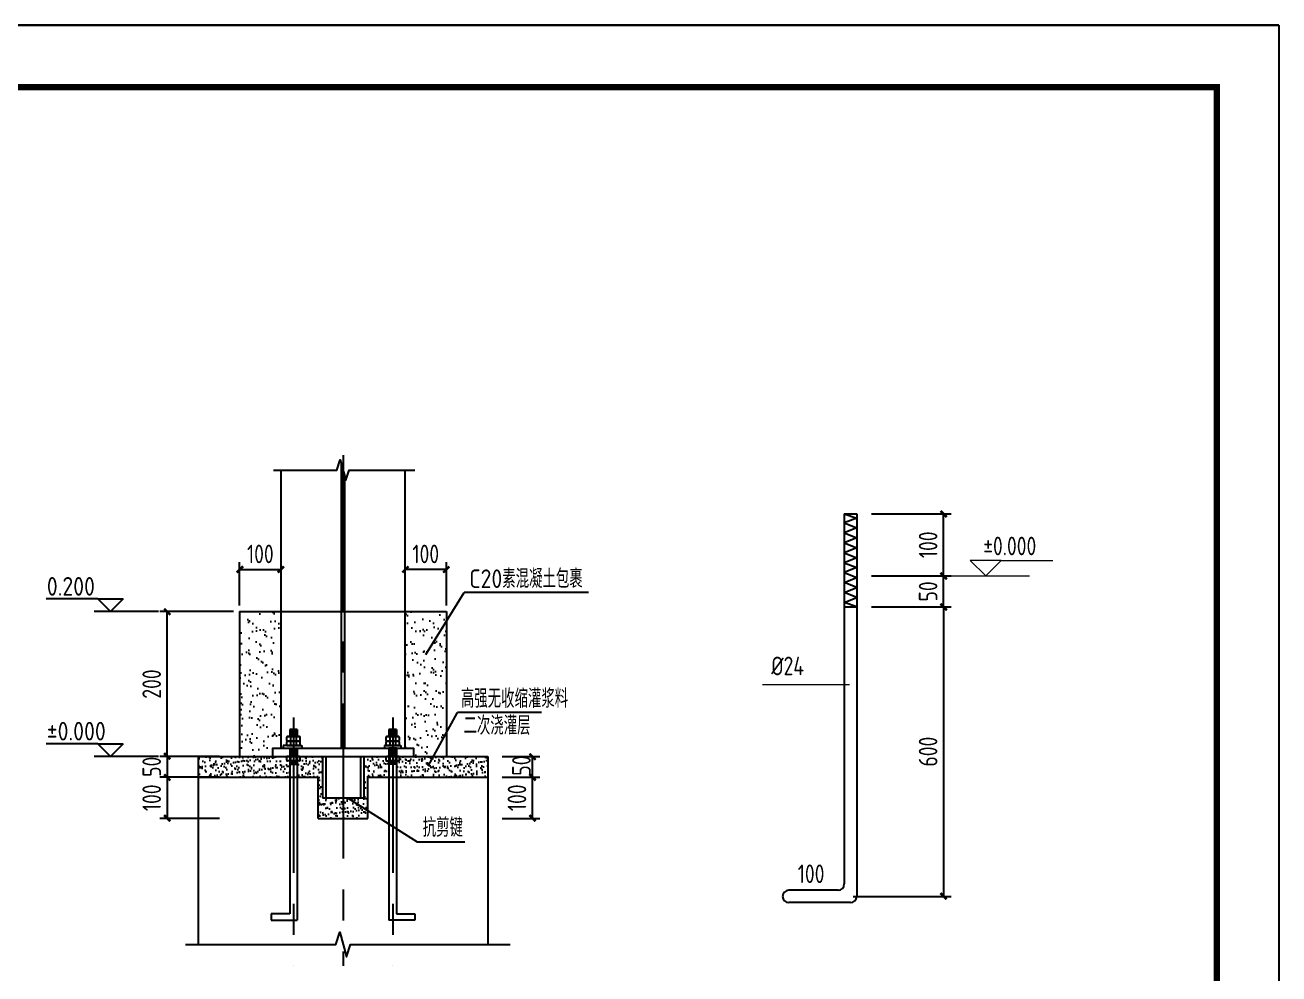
# Model space of a CAD drawing. Header units: millimetres. Extents: x 865490 to 879904, y 39442 to 44891.
# Drawn here: x 870354 to 870556, y 39889.3 to 40042.3 of the extents above; entities that cross this region are included whole.
import ezdxf

# ---------------------------------------------------------------- set-up
doc = ezdxf.new("R2010")
doc.units = ezdxf.units.MM
doc.header["$LTSCALE"] = 1000
doc.header["$MEASUREMENT"] = 0
doc.linetypes.add('CENTER', pattern=[2, 1.25, -0.25, 0.25, -0.25])
doc.linetypes.add('DOTE', pattern=[2.42, 2, -0.2, 0.02, -0.2])
for name, color, linetype in [('AXIS', 3, 'Continuous'), ('COLUMN', 9, 'Continuous'), ('D1', 112, 'Continuous'), ('D2', 6, 'Continuous'), ('DIM', 7, 'Continuous'), ('DOTE', 1, 'DOTE'), ('OTHER', 2, 'Continuous'), ('Prof', 2, 'Continuous'), ('PUB_DIM', 3, 'Continuous'), ('尺寸标注', 7, 'Continuous'), ('支撑', 6, 'Continuous'), ('柱', 2, 'Continuous'), ('柱集中标注', 2, 'Continuous'), ('梁', 4, 'Continuous'), ('螺栓孔标注', 253, 'Continuous')]:
    doc.layers.add(name, color=color, linetype=linetype)
doc.layers.add('D3', color=62, linetype='Continuous', lineweight=9)
doc.styles.add('GBHZ', font='gbenor.shx', dxfattribs={"width": 0.9, "bigfont": 'gbcbig.shx'})
doc.dimstyles.new('Y10', dxfattribs={"dimscale": 0, "dimtxt": 3, "dimasz": 0.01, "dimexe": 1.2, "dimexo": 1, "dimgap": 1, "dimtad": 1, "dimdec": 0, "dimlfac": 10, "dimzin": 0, "dimdsep": 46, "dimtxsty": 'GBHZ', "dimblk1": 'DX', "dimblk2": 'DX', "dimsah": 1, "dimcen": 0.09, "dimdle": 1, "dimadec": 0, "dimazin": 0, "dimtfac": 1, "dimtdec": 0, "dimtix": 1, "dimtmove": 2, "dimatfit": 3, "dimldrblk": 'DX', "dimfxl": 0, "dimtolj": 1, "dimtzin": 0, "dimarcsym": 0})
doc.dimstyles.new('Y15', dxfattribs={"dimscale": 0, "dimtxt": 3, "dimasz": 0.01, "dimexe": 1.2, "dimexo": 1, "dimgap": 1, "dimtad": 1, "dimdec": 0, "dimlfac": 15, "dimzin": 0, "dimdsep": 46, "dimtxsty": 'GBHZ', "dimblk1": 'DX', "dimblk2": 'DX', "dimsah": 1, "dimcen": 0.09, "dimdle": 1, "dimadec": 0, "dimazin": 0, "dimtfac": 1, "dimtdec": 0, "dimtix": 1, "dimtmove": 2, "dimatfit": 3, "dimldrblk": 'DX', "dimfxl": 0, "dimtolj": 1, "dimtzin": 0, "dimarcsym": 0})
pattern_1 = [(37.5, (505280.9831, -184354.4873), (-0.041995572, 1.2845491793), [0, -1.0133333333, 0, -1.1333333333, 0, -1.0833333333]), (7.5, (505280.983, -184354.4873), (1.179851137, 1.88143071), [0, -0.5466666667, 0, -0.9133333333, 0, -0.35]), (327.5, (505280.1631, -184354.4873), (2.0760945745, 0.0037727024), [0, -0.3333333333, 0, -1.2, 0, -1.5666666667]), (317.5, (505280.163, -184354.4873), (2.004084403, 0.585117043), [0, -0.1666666667, 0, -0.7866666667, 0, -0.9])]
pattern_2 = [(37.5, (505280.983, -184354.4873), (-0.083991144, 2.569098359), [0, -2.026666667, 0, -2.266666667, 0, -2.166666667]), (7.5, (505280.983, -184354.4873), (2.359702274, 3.76286142), [0, -1.093333333, 0, -1.826666667, 0, -0.7]), (327.5, (505279.343, -184354.4873), (4.152189149, 0.007545405), [0, -0.666666667, 0, -2.4, 0, -3.133333333]), (317.5, (505279.343, -184354.4873), (4.008168806, 1.170234087), [0, -0.333333333, 0, -1.573333333, 0, -1.8])]

# ---------------------------------------------------------------- blocks, each defined once
blk = doc.blocks.new('DX')
at = {"color": 0, "linetype": 'ByBlock', "const_width": 40}
blk.add_lwpolyline([(-54, -51), (46, 49)], dxfattribs=at)
blk = doc.blocks.new('*D1728')
at = {"layer": 'Defpoints', "color": 0, "linetype": 'ByBlock', "transparency": 16777216}
for p in [(870429.84, 39921.01), (870435.73, 39921.01), (870429.84, 39914.35)]:
    blk.add_point(p, dxfattribs=at)
at = {"layer": 'dim', "color": 0, "linetype": 'ByBlock', "lineweight": -2, "transparency": 16777216}
for p, q in [((870430.84, 39921.01), (870436.93, 39921.01)), ((870435.73, 39914.36), (870435.73, 39921)), ((870430.84, 39914.35), (870436.93, 39914.35))]:
    blk.add_line(p, q, dxfattribs=at)
at = {"layer": 'dim', "color": 0, "linetype": 'ByBlock', "lineweight": -2, "transparency": 16777216, "xscale": 0.01, "yscale": 0.01, "zscale": 0.01}
for p, rotation in [((870435.73, 39921.01), 90), ((870435.73, 39914.35), 270)]:
    blk.add_blockref('DX', p, dxfattribs=dict(at, rotation=rotation))
at = {"layer": 'dim', "color": 0, "linetype": 'ByBlock', "transparency": 16777216, "insert": (870433.23, 39917.68), "char_height": 3, "attachment_point": 5, "rotation": 90, "style": 'GBHZ'}
blk.add_mtext('\\A1;100', dxfattribs=at)
blk = doc.blocks.new('*D1729')
at = {"layer": 'Defpoints', "color": 0, "linetype": 'ByBlock', "transparency": 16777216}
for p in [(870429.84, 39924.35), (870435.73, 39924.35), (870429.84, 39921.01)]:
    blk.add_point(p, dxfattribs=at)
at = {"layer": 'dim', "color": 0, "linetype": 'ByBlock', "lineweight": -2, "transparency": 16777216}
for p, q in [((870430.84, 39924.35), (870436.93, 39924.35)), ((870435.73, 39921.02), (870435.73, 39924.34)), ((870430.84, 39921.01), (870436.93, 39921.01))]:
    blk.add_line(p, q, dxfattribs=at)
at = {"layer": 'dim', "color": 0, "linetype": 'ByBlock', "lineweight": -2, "transparency": 16777216, "xscale": 0.01, "yscale": 0.01, "zscale": 0.01}
for p, rotation in [((870435.73, 39924.35), 90), ((870435.73, 39921.01), 270)]:
    blk.add_blockref('DX', p, dxfattribs=dict(at, rotation=rotation))
at = {"layer": 'dim', "color": 0, "linetype": 'ByBlock', "transparency": 16777216, "insert": (870433.95, 39922.87), "char_height": 3, "attachment_point": 5, "rotation": 90, "style": 'GBHZ'}
blk.add_mtext('\\A1;50', dxfattribs=at)
blk = doc.blocks.new('*D1735')
at = {"layer": 'Defpoints', "color": 0, "linetype": 'ByBlock', "transparency": 16777216}
for p in [(870386.26, 39924.35), (870376.86, 39921.01), (870386.26, 39921.01)]:
    blk.add_point(p, dxfattribs=at)
at = {"layer": 'dim', "color": 0, "linetype": 'ByBlock', "lineweight": -2, "transparency": 16777216}
for p, q in [((870385.26, 39924.35), (870375.66, 39924.35)), ((870376.86, 39924.36), (870376.86, 39924.37)), ((870376.86, 39924.35), (870376.86, 39921.01)), ((870385.26, 39921.01), (870375.66, 39921.01)), ((870376.86, 39921), (870376.86, 39920.99))]:
    blk.add_line(p, q, dxfattribs=at)
at = {"layer": 'dim', "color": 0, "linetype": 'ByBlock', "lineweight": -2, "transparency": 16777216, "xscale": 0.01, "yscale": 0.01, "zscale": 0.01}
for p, rotation in [((870376.86, 39924.35), 270), ((870376.86, 39921.01), 90)]:
    blk.add_blockref('DX', p, dxfattribs=dict(at, rotation=rotation))
at = {"layer": 'dim', "color": 0, "linetype": 'ByBlock', "transparency": 16777216, "insert": (870374.36, 39922.68), "char_height": 3, "attachment_point": 5, "rotation": 90, "style": 'GBHZ'}
blk.add_mtext('\\A1;50', dxfattribs=at)
blk = doc.blocks.new('*D1736')
at = {"layer": 'Defpoints', "color": 0, "linetype": 'ByBlock', "transparency": 16777216}
for p in [(870386.26, 39921.01), (870376.86, 39914.35), (870386.26, 39914.35)]:
    blk.add_point(p, dxfattribs=at)
at = {"layer": 'dim', "color": 0, "linetype": 'ByBlock', "lineweight": -2, "transparency": 16777216}
for p, q in [((870385.26, 39921.01), (870375.66, 39921.01)), ((870376.86, 39921), (870376.86, 39914.36)), ((870385.26, 39914.35), (870375.66, 39914.35))]:
    blk.add_line(p, q, dxfattribs=at)
at = {"layer": 'dim', "color": 0, "linetype": 'ByBlock', "lineweight": -2, "transparency": 16777216, "xscale": 0.01, "yscale": 0.01, "zscale": 0.01}
for p, rotation in [((870376.86, 39921.01), 90), ((870376.86, 39914.35), 270)]:
    blk.add_blockref('DX', p, dxfattribs=dict(at, rotation=rotation))
at = {"layer": 'dim', "color": 0, "linetype": 'ByBlock', "transparency": 16777216, "insert": (870374.36, 39917.68), "char_height": 3, "attachment_point": 5, "rotation": 90, "style": 'GBHZ'}
blk.add_mtext('\\A1;100', dxfattribs=at)
blk = doc.blocks.new('*D1737')
at = {"layer": 'Defpoints', "color": 0, "linetype": 'ByBlock', "transparency": 16777216}
for p in [(870395.2, 39954.49), (870388.53, 39947.7), (870395.2, 39948.23)]:
    blk.add_point(p, dxfattribs=at)
at = {"layer": 'dim', "color": 0, "linetype": 'ByBlock', "lineweight": -2, "transparency": 16777216}
for p, q in [((870388.53, 39948.7), (870388.53, 39955.69)), ((870395.2, 39949.23), (870395.2, 39955.69)), ((870388.54, 39954.49), (870395.19, 39954.49))]:
    blk.add_line(p, q, dxfattribs=at)
at = {"layer": 'dim', "color": 0, "linetype": 'ByBlock', "lineweight": -2, "transparency": 16777216, "xscale": 0.01, "yscale": 0.01, "zscale": 0.01, "rotation": 180}
blk.add_blockref('DX', (870388.53, 39954.49), dxfattribs=at)
at = {"layer": 'dim', "color": 0, "linetype": 'ByBlock', "lineweight": -2, "transparency": 16777216, "xscale": 0.01, "yscale": 0.01, "zscale": 0.01}
blk.add_blockref('DX', (870395.2, 39954.49), dxfattribs=at)
at = {"layer": 'dim', "color": 0, "linetype": 'ByBlock', "transparency": 16777216, "insert": (870391.87, 39956.99), "char_height": 3, "attachment_point": 5, "style": 'GBHZ'}
blk.add_mtext('\\A1;100', dxfattribs=at)
blk = doc.blocks.new('*D1738')
at = {"layer": 'Defpoints', "color": 0, "linetype": 'ByBlock', "transparency": 16777216}
for p in [(870376.86, 39947.7), (870388.53, 39947.7), (870386.26, 39924.35)]:
    blk.add_point(p, dxfattribs=at)
at = {"layer": 'dim', "color": 0, "linetype": 'ByBlock', "lineweight": -2, "transparency": 16777216}
for p, q in [((870387.53, 39947.7), (870375.66, 39947.7)), ((870376.86, 39924.36), (870376.86, 39947.69)), ((870385.26, 39924.35), (870375.66, 39924.35))]:
    blk.add_line(p, q, dxfattribs=at)
at = {"layer": 'dim', "color": 0, "linetype": 'ByBlock', "lineweight": -2, "transparency": 16777216, "xscale": 0.01, "yscale": 0.01, "zscale": 0.01}
for p, rotation in [((870376.86, 39947.7), 90), ((870376.86, 39924.35), 270)]:
    blk.add_blockref('DX', p, dxfattribs=dict(at, rotation=rotation))
at = {"layer": 'dim', "color": 0, "linetype": 'ByBlock', "transparency": 16777216, "insert": (870374.36, 39936.02), "char_height": 3, "attachment_point": 5, "rotation": 90, "style": 'GBHZ'}
blk.add_mtext('\\A1;200', dxfattribs=at)
blk = doc.blocks.new('*D1739')
at = {"layer": 'Defpoints', "color": 0, "linetype": 'ByBlock', "transparency": 16777216}
for p in [(870415.2, 39954.49), (870415.2, 39948.23), (870421.87, 39947.7)]:
    blk.add_point(p, dxfattribs=at)
at = {"layer": 'dim', "color": 0, "linetype": 'ByBlock', "lineweight": -2, "transparency": 16777216}
for p, q in [((870415.2, 39949.23), (870415.2, 39955.69)), ((870421.87, 39948.7), (870421.87, 39955.69)), ((870421.86, 39954.49), (870415.21, 39954.49))]:
    blk.add_line(p, q, dxfattribs=at)
at = {"layer": 'dim', "color": 0, "linetype": 'ByBlock', "lineweight": -2, "transparency": 16777216, "xscale": 0.01, "yscale": 0.01, "zscale": 0.01, "rotation": 180}
blk.add_blockref('DX', (870415.2, 39954.49), dxfattribs=at)
at = {"layer": 'dim', "color": 0, "linetype": 'ByBlock', "lineweight": -2, "transparency": 16777216, "xscale": 0.01, "yscale": 0.01, "zscale": 0.01}
blk.add_blockref('DX', (870421.87, 39954.49), dxfattribs=at)
at = {"layer": 'dim', "color": 0, "linetype": 'ByBlock', "transparency": 16777216, "insert": (870418.53, 39956.99), "char_height": 3, "attachment_point": 5, "style": 'GBHZ'}
blk.add_mtext('\\A1;100', dxfattribs=at)
blk = doc.blocks.new('*D1740')
at = {"layer": 'Defpoints', "color": 0, "transparency": 16777216}
for p in [(870489.38, 39948.45), (870486.4, 39901.78), (870501.99, 39901.78)]:
    blk.add_point(p, dxfattribs=at)
at = {"layer": 'dim', "color": 0, "lineweight": -2, "transparency": 16777216}
for p, q in [((870490.38, 39948.45), (870503.19, 39948.45)), ((870501.99, 39948.44), (870501.99, 39901.79)), ((870487.4, 39901.78), (870503.19, 39901.78))]:
    blk.add_line(p, q, dxfattribs=at)
at = {"layer": 'dim', "color": 0, "lineweight": -2, "transparency": 16777216, "xscale": 0.01, "yscale": 0.01, "zscale": 0.01}
for p, rotation in [((870501.99, 39948.45), 90), ((870501.99, 39901.78), 270)]:
    blk.add_blockref('DX', p, dxfattribs=dict(at, rotation=rotation))
at = {"layer": 'dim', "color": 0, "transparency": 16777216, "insert": (870499.49, 39925.12), "char_height": 3, "attachment_point": 5, "rotation": 90, "style": 'GBHZ'}
blk.add_mtext('\\A1;600', dxfattribs=at)
blk = doc.blocks.new('*D1741')
at = {"layer": 'Defpoints', "color": 0, "linetype": 'ByBlock', "transparency": 16777216}
for p in [(870489.38, 39953.45), (870501.99, 39953.45), (870489.38, 39948.45)]:
    blk.add_point(p, dxfattribs=at)
at = {"layer": 'dim', "color": 0, "linetype": 'ByBlock', "lineweight": -2, "transparency": 16777216}
for p, q in [((870490.38, 39953.45), (870503.19, 39953.45)), ((870501.99, 39948.46), (870501.99, 39953.44)), ((870490.38, 39948.45), (870503.19, 39948.45))]:
    blk.add_line(p, q, dxfattribs=at)
at = {"layer": 'dim', "color": 0, "linetype": 'ByBlock', "lineweight": -2, "transparency": 16777216, "xscale": 0.01, "yscale": 0.01, "zscale": 0.01}
for p, rotation in [((870501.99, 39953.45), 90), ((870501.99, 39948.45), 270)]:
    blk.add_blockref('DX', p, dxfattribs=dict(at, rotation=rotation))
at = {"layer": 'dim', "color": 0, "linetype": 'ByBlock', "transparency": 16777216, "insert": (870499.49, 39950.95), "char_height": 3, "attachment_point": 5, "rotation": 90, "style": 'GBHZ'}
blk.add_mtext('\\A1;50', dxfattribs=at)
blk = doc.blocks.new('*D1742')
at = {"layer": 'Defpoints', "color": 0, "linetype": 'ByBlock', "transparency": 16777216}
for p in [(870489.38, 39963.48), (870501.99, 39963.48), (870489.38, 39953.45)]:
    blk.add_point(p, dxfattribs=at)
at = {"layer": 'dim', "color": 0, "linetype": 'ByBlock', "lineweight": -2, "transparency": 16777216}
for p, q in [((870490.38, 39963.48), (870503.19, 39963.48)), ((870501.99, 39953.46), (870501.99, 39963.47)), ((870490.38, 39953.45), (870503.19, 39953.45))]:
    blk.add_line(p, q, dxfattribs=at)
at = {"layer": 'dim', "color": 0, "linetype": 'ByBlock', "lineweight": -2, "transparency": 16777216, "xscale": 0.01, "yscale": 0.01, "zscale": 0.01}
for p, rotation in [((870501.99, 39963.48), 90), ((870501.99, 39953.45), 270)]:
    blk.add_blockref('DX', p, dxfattribs=dict(at, rotation=rotation))
at = {"layer": 'dim', "color": 0, "linetype": 'ByBlock', "transparency": 16777216, "insert": (870499.49, 39958.47), "char_height": 3, "attachment_point": 5, "rotation": 90, "style": 'GBHZ'}
blk.add_mtext('\\A1;100', dxfattribs=at)

msp = doc.modelspace()

# ---------------------------------------------------------------- hatches: boundary and pattern name
at = {"layer": 'dim', "linetype": 'ByBlock'}
h = msp.add_hatch(dxfattribs=at)
h.set_pattern_fill('AR-SAND', color=256, scale=1.333333, style=0)
h.set_pattern_definition(pattern_2)
h.paths.add_polyline_path([(870395.201, 39947.696), (870388.534, 39947.696), (870388.534, 39924.347), (870393.867, 39924.347), (870393.867, 39925.68), (870395.201, 39925.68)])
h = msp.add_hatch(dxfattribs=at)
h.set_pattern_fill('AR-SAND', color=256, scale=1.333333, style=0)
h.set_pattern_definition(pattern_2)
h.paths.add_polyline_path([(870421.867, 39947.696), (870415.201, 39947.696), (870415.201, 39925.68), (870416.534, 39925.68), (870416.534, 39924.347), (870419.766, 39924.347), (870421.867, 39928.177)])
at = {"layer": '柱集中标注', "linetype": 'ByBlock'}
h = msp.add_hatch(dxfattribs=at)
h.set_pattern_fill('AR-SAND', color=2, scale=0.666667, style=0)
h.set_pattern_definition(pattern_1)
h.paths.add_polyline_path([(870396.601, 39923.627), (870396.241, 39923.627, -0.4648425), (870396.127, 39923.727), (870396.127, 39924.247, -0.3768346), (870396.211, 39924.347), (870381.867, 39924.347), (870381.867, 39921.013), (870396.601, 39921.013)])
h = msp.add_hatch(dxfattribs=at)
h.set_pattern_fill('AR-SAND', color=2, scale=0.666667, style=0)
h.set_pattern_definition(pattern_1)
h.paths.add_polyline_path([(870405.201, 39917.68), (870401.867, 39917.68), (870401.867, 39924.347), (870397.801, 39924.347), (870397.801, 39923.627), (870398.19, 39923.627, 0.3653345), (870398.274, 39923.723), (870398.274, 39923.727, -0.4648425), (870398.16, 39923.627), (870397.801, 39923.627), (870397.801, 39921.013), (870401.201, 39921.013), (870401.201, 39914.347), (870405.201, 39914.347)])
h = msp.add_hatch(dxfattribs=at)
h.set_pattern_fill('AR-SAND', color=2, scale=0.666667, style=0)
h.set_pattern_definition(pattern_1)
h.paths.add_polyline_path([(870412.601, 39923.627), (870412.241, 39923.627, -0.0373924), (870412.226, 39923.626, 26.7433863), (870412.211, 39923.627), (870412.601, 39923.627), (870412.601, 39924.347), (870412.241, 39924.347), (870408.534, 39924.347), (870408.534, 39917.68), (870405.901, 39917.68), (870409.201, 39915.764), (870409.201, 39921.013), (870412.601, 39921.013)])
h = msp.add_hatch(dxfattribs=at)
h.set_pattern_fill('AR-SAND', color=2, scale=0.666667, style=0)
h.set_pattern_definition(pattern_1)
h.paths.add_polyline_path([(870428.534, 39924.347), (870414.19, 39924.347, -0.3768346), (870414.274, 39924.247), (870414.274, 39923.727, -0.4648425), (870414.16, 39923.627), (870413.801, 39923.627), (870413.801, 39921.013), (870428.534, 39921.013)])
h = msp.add_hatch(dxfattribs=at)
h.set_pattern_fill('AR-SAND', color=2, scale=0.666667, style=0)
h.set_pattern_definition(pattern_1)
h.paths.add_polyline_path([(870405.901, 39917.68), (870405.201, 39917.68), (870405.201, 39914.347), (870409.201, 39914.347), (870409.201, 39915.764)])

# ---------------------------------------------------------------- linework, layer by layer
at = {"color": 0}
for p, q in [((870556.028, 40042.259), (869715.028, 40042.259)), ((869715.028, 40042.259), (870556.028, 40042.259)), ((870556.028, 40042.259), (870556.028, 39448.259))]:
    msp.add_line(p, q, dxfattribs=at)
for p, q in [((870404.934, 39925.68), (870404.934, 39971.501)), ((870395.201, 39925.68), (870395.201, 39970.523)), ((870405.467, 39925.68), (870405.467, 39969.545)), ((870415.201, 39925.68), (870415.201, 39970.523)), ((870418.565, 39940.782), (870424.708, 39950.77)), ((870444.757, 39950.77), (870424.708, 39950.77)), ((870396.601, 39928.68), (870396.601, 39927.538)), ((870397.802, 39928.68), (870396.602, 39928.68)), ((870397.802, 39928.68), (870397.802, 39927.538)), ((870412.599, 39928.68), (870413.799, 39928.68)), ((870412.599, 39928.68), (870412.599, 39927.538)), ((870413.801, 39928.68), (870413.801, 39927.538)), ((870381.867, 39921.013), (870401.201, 39921.013)), ((870401.201, 39914.347), (870401.201, 39921.013)), ((870409.201, 39914.347), (870409.201, 39921.013)), ((870409.201, 39921.013), (870428.534, 39921.013)), ((870405.901, 39917.68), (870417.125, 39910.583)), ((870401.201, 39914.347), (870409.201, 39914.347)), ((870417.125, 39910.583), (870424.809, 39910.583))]:
    msp.add_line(p, q)
at = {"color": 0, "const_width": 1}
msp.add_lwpolyline([(870546.028, 39458.259), (869740.028, 39458.259), (869740.028, 40032.259), (870546.028, 40032.259)], close=True, dxfattribs=at)
at = {"layer": 'AXIS'}
for p, q in [((870396.601, 39928.68), (870397.801, 39928.68)), ((870396.601, 39928.547), (870397.801, 39928.547)), ((870396.601, 39928.413), (870397.801, 39928.413)), ((870396.601, 39928.413), (870397.801, 39928.413)), ((870413.801, 39928.68), (870412.601, 39928.68)), ((870413.801, 39928.547), (870412.601, 39928.547)), ((870413.801, 39928.413), (870412.601, 39928.413)), ((870413.801, 39928.413), (870412.601, 39928.413)), ((870396.601, 39928.28), (870397.801, 39928.28)), ((870396.601, 39928.28), (870397.801, 39928.28)), ((870396.601, 39928.147), (870397.801, 39928.147)), ((870396.601, 39928.013), (870397.801, 39928.013)), ((870396.601, 39927.88), (870397.801, 39927.88)), ((870396.601, 39927.747), (870397.801, 39927.747)), ((870396.601, 39927.613), (870397.801, 39927.613)), ((870413.801, 39928.28), (870412.601, 39928.28)), ((870413.801, 39928.28), (870412.601, 39928.28)), ((870413.801, 39928.147), (870412.601, 39928.147)), ((870413.801, 39928.013), (870412.601, 39928.013)), ((870413.801, 39927.88), (870412.601, 39927.88)), ((870413.801, 39927.747), (870412.601, 39927.747)), ((870413.801, 39927.613), (870412.601, 39927.613)), ((870396.601, 39925.68), (870397.801, 39925.68)), ((870396.601, 39925.547), (870397.801, 39925.547)), ((870396.601, 39925.413), (870397.801, 39925.413)), ((870396.601, 39925.413), (870397.801, 39925.413)), ((870396.601, 39925.28), (870397.801, 39925.28)), ((870396.601, 39925.147), (870397.801, 39925.147)), ((870396.601, 39925.013), (870397.801, 39925.013)), ((870396.601, 39924.88), (870397.801, 39924.88)), ((870396.601, 39924.747), (870397.801, 39924.747)), ((870396.601, 39924.613), (870397.801, 39924.613)), ((870396.601, 39924.613), (870397.801, 39924.613)), ((870396.601, 39924.48), (870397.801, 39924.48)), ((870413.801, 39925.68), (870412.601, 39925.68)), ((870413.801, 39925.547), (870412.601, 39925.547)), ((870413.801, 39925.413), (870412.601, 39925.413)), ((870413.801, 39925.413), (870412.601, 39925.413)), ((870413.801, 39925.28), (870412.601, 39925.28)), ((870413.801, 39925.147), (870412.601, 39925.147)), ((870413.801, 39925.013), (870412.601, 39925.013)), ((870413.801, 39924.88), (870412.601, 39924.88)), ((870413.801, 39924.747), (870412.601, 39924.747)), ((870413.801, 39924.613), (870412.601, 39924.613)), ((870413.801, 39924.613), (870412.601, 39924.613)), ((870413.801, 39924.48), (870412.601, 39924.48)), ((870396.601, 39923.627), (870397.801, 39923.627)), ((870396.601, 39923.494), (870397.801, 39923.494)), ((870396.601, 39923.36), (870397.801, 39923.36)), ((870396.601, 39923.36), (870397.801, 39923.36)), ((870396.601, 39923.227), (870397.801, 39923.227)), ((870396.601, 39923.094), (870397.801, 39923.094)), ((870413.801, 39923.627), (870412.601, 39923.627)), ((870413.801, 39923.494), (870412.601, 39923.494)), ((870413.801, 39923.36), (870412.601, 39923.36)), ((870413.801, 39923.36), (870412.601, 39923.36)), ((870413.801, 39923.227), (870412.601, 39923.227)), ((870413.801, 39923.094), (870412.601, 39923.094))]:
    msp.add_line(p, q, dxfattribs=at)
at = {"layer": 'COLUMN'}
for p, q in [((870396.601, 39925.68), (870396.601, 39898.974)), ((870397.801, 39925.68), (870397.801, 39897.958)), ((870412.601, 39925.68), (870412.601, 39897.958)), ((870413.801, 39925.68), (870413.801, 39898.974))]:
    msp.add_line(p, q, dxfattribs=at)
at = {"layer": 'D1'}
for p, q in [((870365.679, 39949.744), (870357.375, 39949.744)), ((870365.679, 39949.744), (870367.727, 39947.696)), ((870365.679, 39949.744), (870369.775, 39949.744)), ((870369.775, 39949.744), (870367.727, 39947.696)), ((870365.679, 39926.395), (870357.375, 39926.395)), ((870365.679, 39926.395), (870367.727, 39924.347)), ((870365.679, 39926.395), (870369.775, 39926.395)), ((870369.775, 39926.395), (870367.727, 39924.347))]:
    msp.add_line(p, q, dxfattribs=at)
for points in [[(870375.463, 39947.696), (870365.06, 39947.696)], [(870375.463, 39924.347), (870365.06, 39924.347)]]:
    msp.add_lwpolyline(points, dxfattribs=at)
at = {"layer": 'D2'}
for p, q in [((870485.976, 39963.483), (870487.976, 39963.483)), ((870485.976, 39963.483), (870485.976, 39903.783)), ((870487.976, 39963.483), (870487.976, 39901.783)), ((870484.976, 39902.783), (870477.043, 39902.783)), ((870486.976, 39900.783), (870477.043, 39900.783))]:
    msp.add_line(p, q, dxfattribs=at)
for centre, start, end in [((870477.043, 39901.783), 90, 180), ((870484.976, 39903.783), 270, 0), ((870477.043, 39901.783), 180, 270), ((870486.976, 39901.783), 270, 0)]:
    msp.add_arc(centre, 1, start, end, dxfattribs=at)
at = {"layer": 'D3'}
for p, q in [((870506.278, 39955.947), (870508.776, 39953.449)), ((870511.274, 39955.947), (870506.278, 39955.947)), ((870511.274, 39955.947), (870508.776, 39953.449)), ((870511.274, 39955.947), (870519.589, 39955.947)), ((870486.802, 39935.913), (870472.815, 39935.913))]:
    msp.add_line(p, q, dxfattribs=at)
msp.add_lwpolyline([(870503.193, 39953.449), (870515.841, 39953.449)], dxfattribs=at)
at = {"layer": 'DOTE', "linetype": 'CENTER', "ltscale": 0.02}
for p, q in [((870405.201, 39972.901), (870405.201, 39890.565)), ((870397.201, 39930.597), (870397.201, 39890.565)), ((870413.201, 39930.597), (870413.201, 39890.565))]:
    msp.add_line(p, q, dxfattribs=at)
at = {"layer": 'OTHER'}
for p, q in [((870381.867, 39924.347), (870381.867, 39894.04)), ((870428.534, 39924.347), (870428.534, 39894.04))]:
    msp.add_line(p, q, dxfattribs=at)
for points in [[(870394.009, 39970.523), (870404.218, 39970.523), (870404.747, 39972.185), (870405.654, 39968.861), (870406.183, 39970.523), (870416.747, 39970.523)], [(870379.786, 39894.04), (870404.022, 39894.04), (870404.657, 39896.035), (870405.745, 39892.045), (870406.379, 39894.04), (870432.125, 39894.04)]]:
    msp.add_lwpolyline(points, dxfattribs=at)
at = {"layer": 'Prof'}
for points in [[(870485.976, 39963.483), (870487.976, 39962.783), (870485.976, 39961.983), (870487.976, 39961.183), (870485.976, 39960.383), (870487.976, 39959.583), (870485.976, 39958.783), (870487.976, 39957.983), (870485.976, 39957.183), (870487.976, 39956.383), (870485.976, 39955.583), (870487.976, 39954.783), (870485.976, 39953.983), (870487.976, 39953.183)], [(870485.976, 39948.449), (870487.976, 39948.449), (870485.976, 39949.183), (870487.976, 39949.983), (870485.976, 39950.783), (870487.976, 39951.583), (870485.976, 39952.383), (870487.976, 39953.183)]]:
    msp.add_lwpolyline(points, dxfattribs=at)
at = {"layer": 'PUB_DIM'}
for p, q in [((870388.534, 39947.696), (870421.867, 39947.696)), ((870388.534, 39947.696), (870388.534, 39924.347)), ((870421.867, 39947.696), (870421.867, 39924.347))]:
    msp.add_line(p, q, dxfattribs=at)
at = {"layer": '尺寸标注', "color": 4, "linetype": 'ByBlock'}
for p, q in [((870396.601, 39898.974), (870393.622, 39898.974)), ((870393.622, 39898.974), (870393.622, 39897.958)), ((870413.801, 39898.974), (870416.78, 39898.974)), ((870416.78, 39898.974), (870416.78, 39897.958)), ((870393.622, 39897.958), (870397.801, 39897.958)), ((870416.78, 39897.958), (870412.601, 39897.958))]:
    msp.add_line(p, q, dxfattribs=at)
at = {"layer": '支撑', "color": 3}
for p in [(870418.908, 39922.783), (870437.171, 39931.42)]:
    msp.add_line(p, (870423.647, 39931.42), dxfattribs=at)
at = {"layer": '柱'}
msp.add_line((870381.867, 39924.347), (870428.534, 39924.347), dxfattribs=at)
msp.add_lwpolyline([(870393.867, 39924.347), (870393.867, 39925.68), (870416.534, 39925.68), (870416.534, 39924.347)], dxfattribs=at)
at = {"layer": '梁'}
for p, q in [((870396.127, 39926.918), (870396.127, 39927.438)), ((870396.127, 39926.198), (870396.127, 39926.718)), ((870396.241, 39927.538), (870398.16, 39927.538)), ((870398.16, 39927.538), (870396.241, 39927.538)), ((870396.241, 39926.818), (870398.16, 39926.818)), ((870398.16, 39926.818), (870396.241, 39926.818)), ((870398.16, 39926.818), (870396.241, 39926.818)), ((870396.733, 39927.538), (870396.733, 39926.818)), ((870396.733, 39926.818), (870396.733, 39926.098)), ((870397.668, 39927.538), (870397.668, 39926.818)), ((870397.668, 39926.818), (870397.668, 39926.098)), ((870398.274, 39926.918), (870398.274, 39927.438)), ((870398.274, 39926.198), (870398.274, 39926.718)), ((870412.127, 39926.918), (870412.127, 39927.438)), ((870412.127, 39926.198), (870412.127, 39926.718)), ((870412.241, 39927.538), (870414.16, 39927.538)), ((870414.16, 39927.538), (870412.241, 39927.538)), ((870412.241, 39926.818), (870414.16, 39926.818)), ((870412.241, 39926.818), (870414.16, 39926.818)), ((870414.16, 39926.818), (870412.241, 39926.818)), ((870412.733, 39927.538), (870412.733, 39926.818)), ((870412.733, 39926.818), (870412.733, 39926.098)), ((870413.668, 39927.538), (870413.668, 39926.818)), ((870413.668, 39926.818), (870413.668, 39926.098)), ((870414.274, 39926.918), (870414.274, 39927.438)), ((870414.274, 39926.198), (870414.274, 39926.718)), ((870398.16, 39926.098), (870395.534, 39926.098)), ((870395.534, 39926.098), (870395.534, 39925.68)), ((870398.16, 39924.347), (870396.241, 39924.347)), ((870398.16, 39924.347), (870396.241, 39924.347)), ((870396.241, 39924.347), (870398.16, 39924.347)), ((870396.267, 39926.098), (870398.534, 39926.098)), ((870396.733, 39924.347), (870396.733, 39923.627)), ((870397.668, 39924.347), (870397.668, 39923.627)), ((870398.534, 39926.098), (870398.534, 39925.68)), ((870401.867, 39924.347), (870401.867, 39917.68)), ((870402.401, 39924.347), (870402.401, 39917.68)), ((870408.001, 39924.347), (870408.001, 39917.68)), ((870408.534, 39924.347), (870408.534, 39917.68)), ((870414.134, 39926.098), (870411.867, 39926.098)), ((870411.867, 39926.098), (870411.867, 39925.68)), ((870412.241, 39926.098), (870414.534, 39926.098)), ((870414.16, 39924.347), (870412.241, 39924.347)), ((870412.241, 39924.347), (870414.16, 39924.347)), ((870412.241, 39924.347), (870414.16, 39924.347)), ((870412.733, 39924.347), (870412.733, 39923.627)), ((870413.668, 39924.347), (870413.668, 39923.627)), ((870414.534, 39926.098), (870414.534, 39925.68)), ((870396.127, 39923.727), (870396.127, 39924.247)), ((870398.16, 39923.627), (870396.241, 39923.627)), ((870398.274, 39923.727), (870398.274, 39924.247)), ((870412.127, 39923.727), (870412.127, 39924.247)), ((870412.241, 39923.627), (870414.16, 39923.627)), ((870414.274, 39923.727), (870414.274, 39924.247)), ((870401.867, 39917.68), (870408.534, 39917.68))]:
    msp.add_line(p, q, dxfattribs=at)
for centre, start, end in [((870396.226, 39927.44), 81.43428, 181.15833), ((870396.226, 39926.916), 178.84167, 278.56572), ((870396.226, 39926.72), 81.43428, 181.15833), ((870398.175, 39927.44), 358.84167, 98.56572), ((870398.175, 39926.916), 261.43428, 1.15833), ((870398.175, 39926.72), 358.84167, 98.56572), ((870412.226, 39927.44), 81.43428, 181.15833), ((870412.226, 39926.916), 178.84167, 278.56572), ((870412.226, 39926.72), 81.43428, 181.15833), ((870414.175, 39927.44), 358.84167, 98.56572), ((870414.175, 39926.916), 261.43428, 1.15833), ((870414.175, 39926.72), 358.84167, 98.56572), ((870396.226, 39926.196), 178.84167, 278.56572), ((870396.226, 39924.249), 81.43428, 181.15833), ((870398.175, 39926.196), 261.43428, 1.15833), ((870412.226, 39926.196), 178.84167, 278.56572), ((870414.175, 39926.196), 261.43428, 1.15833), ((870414.175, 39924.249), 358.84167, 98.56572), ((870396.226, 39923.725), 178.84167, 278.56572), ((870398.175, 39923.725), 261.43428, 1.15833), ((870412.226, 39923.725), 178.84167, 278.56572), ((870414.175, 39923.725), 261.43428, 1.15833)]:
    msp.add_arc(centre, 0.0989, start, end, dxfattribs=at)

# ---------------------------------------------------------------- texts
at = {"style": 'GBHZ', "width": 0.9}
for s, p in [('%%P0.000', (870508.376, 39956.773)), ('%%C24', (870474.206, 39937.433)), ('100', (870478.481, 39903.925))]:
    msp.add_text(s, height=3, dxfattribs=at).set_placement(p)
at = {"layer": '螺栓孔标注', "style": 'GBHZ'}
for s, p in [('C20素混凝土包裹', (870425.528, 39951.503)), ('0.200', (870357.457, 39950.269)), ('高强无收缩灌浆料', (870424.195, 39932.179)), ('二次浇灌层', (870424.612, 39927.833)), ('%%P0.000', (870357.457, 39926.92)), ('抗剪键', (870418.033, 39911.394, 6))]:
    msp.add_text(s, height=3, dxfattribs=at).set_placement(p)

# ---------------------------------------------------------------- dimensions: what is measured, and where the dimension line sits
at = {"layer": 'dim', "linetype": 'ByBlock'}
for base, p1, p2, picture, middle in [((870501.993, 39963.483), (870489.378, 39953.449), (870489.378, 39963.483), '*D1742', (870499.493, 39958.466)), ((870501.993, 39953.449), (870489.378, 39948.449), (870489.378, 39953.449), '*D1741', (870499.493, 39950.949))]:
    dim = msp.add_linear_dim(base=base, p1=p1, p2=p2, angle=90, dimstyle='Y10', override={"dimscale": 1}, dxfattribs=at)
    dim.commit()
    dim.dimension.update_dxf_attribs({"geometry": picture, "text_midpoint": middle})
at = {"layer": 'dim', "color": 6, "linetype": 'ByBlock'}
dim = msp.add_linear_dim(base=(870395.201, 39954.491), p1=(870388.534, 39947.696), p2=(870395.201, 39948.234), dimstyle='Y15', override={"dimscale": 1}, dxfattribs=at)
dim.commit()
dim.dimension.update_dxf_attribs({"geometry": '*D1737', "text_midpoint": (870391.867, 39956.991)})
for base, p1, p2, angle, picture, middle in [((870415.201, 39954.491), (870421.867, 39947.696), (870415.201, 39948.234), 180, '*D1739', (870418.534, 39956.991)), ((870376.863, 39921.013), (870386.261, 39924.347), (870386.261, 39921.013), 90, '*D1735', (870374.363, 39922.68)), ((870376.863, 39914.347), (870386.261, 39921.013), (870386.261, 39914.347), 90, '*D1736', (870374.363, 39917.68)), ((870435.734, 39921.013), (870429.836, 39914.347), (870429.836, 39921.013), 90, '*D1728', (870433.234, 39917.68))]:
    dim = msp.add_linear_dim(base=base, p1=p1, p2=p2, angle=angle, dimstyle='Y15', override={"dimscale": 1}, dxfattribs=at)
    dim.commit()
    dim.dimension.update_dxf_attribs({"geometry": picture, "text_midpoint": middle})
at = {"layer": 'dim'}
dim = msp.add_linear_dim(base=(870501.993, 39901.783), p1=(870489.378, 39948.449), p2=(870486.405, 39901.783), angle=90, text='600', dimstyle='Y10', override={"dimscale": 1}, dxfattribs=at)
dim.commit()
dim.dimension.update_dxf_attribs({"geometry": '*D1740', "text_midpoint": (870499.493, 39925.116)})
at = {"layer": 'dim', "color": 6, "linetype": 'ByBlock'}
dim = msp.add_linear_dim(base=(870376.863, 39947.696), p1=(870386.261, 39924.347), p2=(870388.534, 39947.696), angle=90, text='200', dimstyle='Y15', override={"dimscale": 1}, dxfattribs=at)
dim.commit()
dim.dimension.update_dxf_attribs({"geometry": '*D1738', "text_midpoint": (870374.363, 39936.022)})
dim = msp.add_linear_dim(base=(870435.734, 39924.347), p1=(870429.836, 39921.013), p2=(870429.836, 39924.347), angle=90, dimstyle='Y15', override={"dimscale": 1}, dxfattribs=at)
dim.commit()
dim.dimension.update_dxf_attribs({"geometry": '*D1729', "text_midpoint": (870433.946, 39922.873), "dimtype": 160})

doc.saveas('drawing.dxf')
